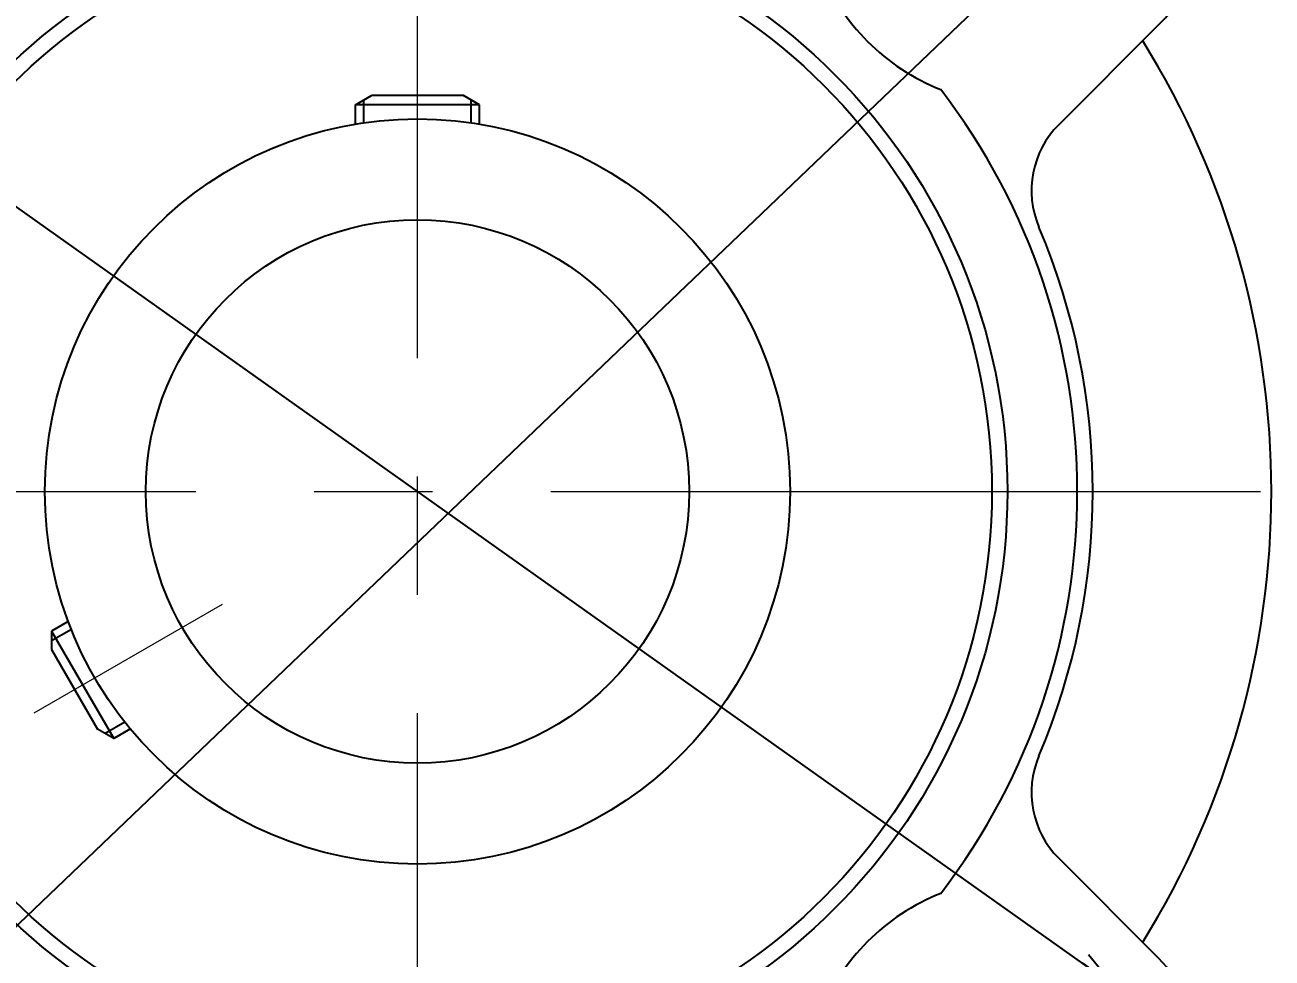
# Model space of a CAD drawing. Header units: millimetres. Extents: x 0 to 38884, y -3675 to 8056.
# Drawn here: x 13892.1 to 13972.4, y 4845.9 to 4906 of the extents above; entities that cross this region are included whole.
import ezdxf

# ---------------------------------------------------------------- set-up
doc = ezdxf.new("R2010")
doc.units = ezdxf.units.MM
doc.header["$LTSCALE"] = 2.4
doc.header["$PDMODE"] = 99
doc.header["$PDSIZE"] = 1
doc.linetypes.add('CENTER2', pattern=[28.575, 19.05, -3.175, 3.175, -3.175])
doc.layers.add('05_CENTER', color=4, linetype='CENTER2', lineweight=13)
doc.layers.add('08_DIM', color=3, linetype='Continuous', lineweight=13)
doc.styles.add('KSS_TXT', font='txt.shx', dxfattribs={"bigfont": 'extfont2.shx'})
doc.dimstyles.new('KSS_DIM', dxfattribs={"dimscale": 2, "dimtxt": 3, "dimasz": 2.5, "dimexe": 1.25, "dimexo": 0.625, "dimtad": 1, "dimdsep": 46, "dimtxsty": 'KSS_TXT', "dimblk": 'OPEN30', "dimcen": 0, "dimazin": 2, "dimtfac": 0.75, "dimtmove": 0, "dimatfit": 3, "dimldrblk": 'OPEN30', "dimfxl": 1.25, "dimtolj": 1, "dimarcsym": 0})
doc.dimstyles.new('KSS_DIM$3', dxfattribs={"dimscale": 2, "dimtxt": 3, "dimasz": 2.5, "dimexe": 1.25, "dimexo": 0.625, "dimtad": 1, "dimtih": 1, "dimtoh": 1, "dimdsep": 46, "dimtxsty": 'KSS_TXT', "dimblk": 'OPEN30', "dimcen": 0, "dimazin": 2, "dimtfac": 0.75, "dimtofl": 0, "dimtmove": 0, "dimatfit": 3, "dimldrblk": 'OPEN30', "dimfxl": 1.25, "dimtolj": 1, "dimarcsym": 0})

# ---------------------------------------------------------------- blocks, each defined once
blk = doc.blocks.new('_Open30')
at = {"color": 0, "linetype": 'ByBlock', "lineweight": -2}
for p, q in [((-1, 0.268), (0, 0)), ((0, 0), (-1, -0.268)), ((0, 0), (-1, 0))]:
    blk.add_line(p, q, dxfattribs=at)
blk = doc.blocks.new('*D527')
at = {"layer": '08_DIM', "color": 0, "lineweight": -2, "transparency": 16777216}
for p, q in [((13848.474, 4918.216), (13857.724, 4918.216)), ((13857.724, 4918.216), (13872.527, 4907.718)), ((13962.255, 4844.086), (13874.566, 4906.272))]:
    blk.add_line(p, q, dxfattribs=at)
blk.add_arc((13917.391, 4875.902), 55, 56.08291, 145.95933, dxfattribs=at)
at = {"layer": 'Defpoints', "color": 0, "transparency": 16777216}
for p in [(13872.527, 4907.718), (13962.255, 4844.086)]:
    blk.add_point(p, dxfattribs=at)
at = {"layer": '08_DIM', "color": 0, "lineweight": -2, "transparency": 16777216, "xscale": 2.5, "yscale": 2.5, "zscale": 2.5}
for p, rotation in [((13872.527, 4907.718), 144.6571241819964), ((13962.255, 4844.086), 324.6571241819964)]:
    blk.add_blockref('_Open30', p, dxfattribs=dict(at, rotation=rotation))
at = {"layer": '08_DIM', "color": 0, "transparency": 16777216, "insert": (13852.786, 4920.341), "char_height": 3, "attachment_point": 5, "style": 'KSS_TXT'}
blk.add_mtext('\\A1;%%C110', dxfattribs=at)
blk = doc.blocks.new('MUCFC207b_1')
at = {"color": 0}
for p, q in [((47.73, 30.052), (41.304, 23.627)), ((-4, 24.9), (-2.961, 25.5)), ((-3.45, 23.751), (-3.45, 25.218)), ((2.961, 25.5), (-2.961, 25.5)), ((4, 24.9), (2.961, 25.5)), ((3.45, 23.751), (3.45, 25.218)), ((4, 24.9), (-4, 24.9)), ((-4, 23.664), (-4, 24.9)), ((4, 23.664), (4, 24.9)), ((-22.494, -8.368), (-23.564, -8.986)), ((-22.294, -8.888), (-23.564, -9.621)), ((-23.564, -8.986), (-19.564, -15.914)), ((-23.564, -8.986), (-23.564, -10.186)), ((-23.564, -10.186), (-20.603, -15.314)), ((-18.844, -14.863), (-20.114, -15.597)), ((-19.564, -15.914), (-20.603, -15.314)), ((-18.494, -15.296), (-19.564, -15.914)), ((41.304, -23.627), (47.73, -30.052))]:
    blk.add_line(p, q, dxfattribs=at)
for radius in [38, 37, 24, 17.5]:
    blk.add_circle((0, 0), radius, dxfattribs=at)
for centre, radius, start, end in [((38.891, 38.891), 12.5, 315, 135), ((38.891, 38.891), 14, 201.73224, 248.26776), ((0, 0), 55, 328.13656, 31.86344), ((0, 0), 42.5, 322.47693, 37.52307), ((45.547, 19.384), 6, 135, 203.0537), ((0, 0), 43.5, 336.9463, 23.0537), ((45.547, -19.384), 6, 156.9463, 225), ((38.891, -38.891), 14, 111.73224, 158.26776), ((38.891, -38.891), 12.5, 225, 45)]:
    blk.add_arc(centre, radius, start, end, dxfattribs=at)
at = {"layer": '05_CENTER', "color": 0}
for p, q in [((0, -60), (0, 60)), ((-60, 0), (60, 0)), ((-24.682, -14.25), (-12.557, -7.25))]:
    blk.add_line(p, q, dxfattribs=at)
blk = doc.blocks.new('*D535')
at = {"layer": '08_DIM', "color": 0, "lineweight": -2, "transparency": 16777216}
for p, q in [((13918.016, 4930.902), (13997.001, 4930.902)), ((13995.751, 4928.402), (13995.751, 4823.402)), ((13918.016, 4820.902), (13997.001, 4820.902))]:
    blk.add_line(p, q, dxfattribs=at)
at = {"layer": 'Defpoints', "color": 0, "transparency": 16777216}
for p in [(13917.391, 4930.902), (13917.391, 4820.902), (13995.751, 4820.902)]:
    blk.add_point(p, dxfattribs=at)
at = {"layer": '08_DIM', "color": 0, "lineweight": -2, "transparency": 16777216, "xscale": 2.5, "yscale": 2.5, "zscale": 2.5}
for p, rotation in [((13995.751, 4930.902), 90), ((13995.751, 4820.902), 270)]:
    blk.add_blockref('_Open30', p, dxfattribs=dict(at, rotation=rotation))
at = {"layer": '08_DIM', "color": 0, "transparency": 16777216, "insert": (13993.626, 4875.902), "char_height": 3, "attachment_point": 5, "rotation": 90, "style": 'KSS_TXT'}
blk.add_mtext('\\A1;110', dxfattribs=at)

msp = doc.modelspace()

# ---------------------------------------------------------------- linework, layer by layer
at = {"color": 3}
msp.add_line((14039.6091, 4989.4481), (13838.2263, 4796.9438), dxfattribs=at)

# ---------------------------------------------------------------- block references
at = {"color": 4}
msp.add_blockref('MUCFC207b_1', (13917.3908, 4875.9021), dxfattribs=at)

# ---------------------------------------------------------------- dimensions: what is measured, and where the dimension line sits
at = {"layer": '08_DIM'}
dim = msp.add_diameter_dim_2p(p1=(13962.2545, 4844.0864), p2=(13872.527, 4907.7179), dimstyle='KSS_DIM$3', override={"dimscale": 1, "dimpost": '%%C<>', "dimtix": 1, "dimatfit": 2}, dxfattribs=at)
dim.commit()
dim.dimension.update_dxf_attribs({"geometry": '*D527', "text_midpoint": (13852.7861, 4918.2159), "dimtype": 163})
dim = msp.add_linear_dim(base=(13995.7509, 4820.9021), p1=(13917.3908, 4930.9021), p2=(13917.3908, 4820.9021), angle=90, dimstyle='KSS_DIM', override={"dimscale": 1}, dxfattribs=at)
dim.commit()
dim.dimension.update_dxf_attribs({"geometry": '*D535', "text_midpoint": (13993.6259, 4875.9021)})

doc.saveas('drawing.dxf')
